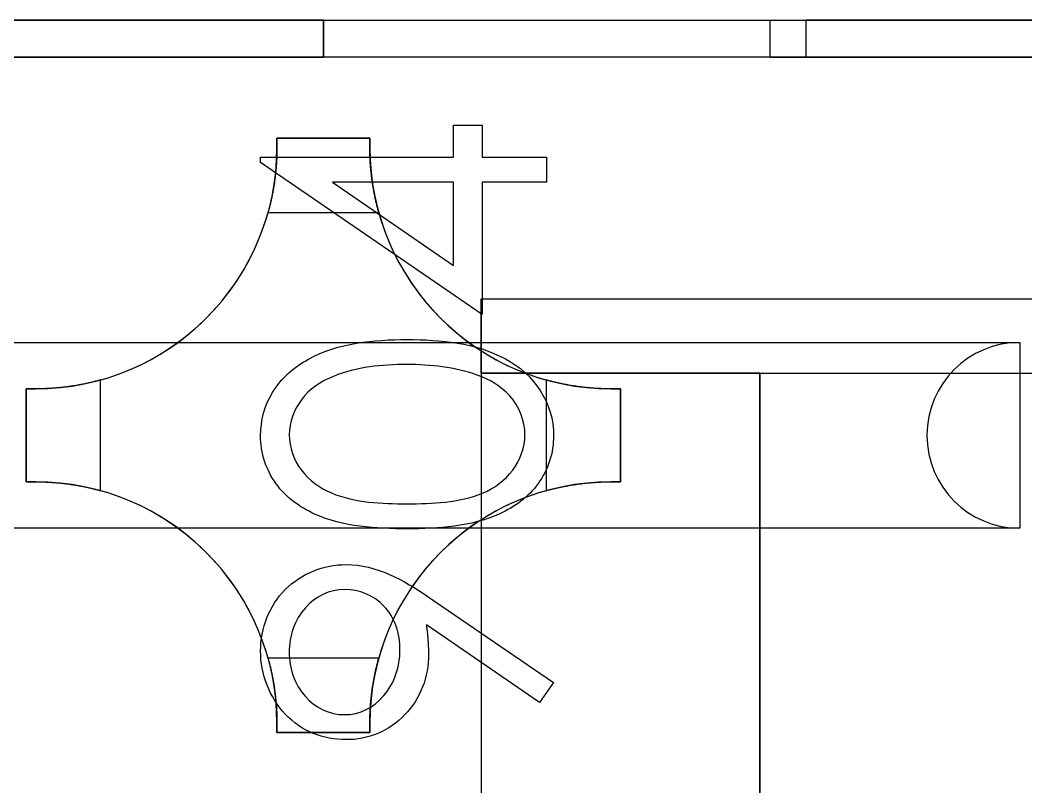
# Model space of a CAD drawing. Header units: millimetres. Extents: x -26.5 to 28.9, y -30 to 30.
# Drawn here: x 14.92 to 20.33, y 19.57 to 23.7 of the extents above; entities that cross this region are included whole.
import ezdxf

# ---------------------------------------------------------------- set-up
doc = ezdxf.new("R2010")
doc.units = ezdxf.units.MM
doc.layers.add('Feature', color=7, linetype='CONTINUOUS')

msp = doc.modelspace()

# ---------------------------------------------------------------- linework, layer by layer
at = {"layer": 'Feature'}
for p, q in [((6.15, 23.7, 14.9), (27.1, 23.7, 14.9)), ((6.15, 23.7, 14.9), (27.1, 23.7, 14.9)), ((16.55, 23.7, 1.6), (14.55, 23.7, 1.6)), ((16.55, 23.7, 1.6), (14.55, 23.7, 1.6)), ((16.55, 23.7, 1.95), (16.55, 23.5, 1.95)), ((16.55, 23.7, 1.95), (18.9564, 23.7, 1.95)), ((16.55, 23.7, 1.95), (18.9564, 23.7, 1.95)), ((16.55, 23.7, 1.95), (16.55, 23.7, 1.6)), ((16.55, 23.5, 1.6), (16.55, 23.7, 1.6)), ((16.55, 23.7, 1.95), (16.55, 23.7, 1.6)), ((16.55, 23.7, 1.95), (16.55, 23.5, 1.95)), ((16.55, 23.5, 1.6), (16.55, 23.7, 1.6)), ((18.9564, 23.5, 1.95), (18.9564, 23.7, 1.95)), ((18.9564, 23.5, 1.95), (18.9564, 23.7, 1.95)), ((27.1, 23.7, 1.8), (19.15, 23.7, 1.8)), ((27.1, 23.7, 1.8), (19.15, 23.7, 1.8)), ((19.15, 23.5, 1.8), (19.15, 23.7, 1.8)), ((19.15, 23.5, 1.8), (19.15, 23.7, 1.8)), ((27.1, 23.5, 15.1), (6.15, 23.5, 15.1)), ((27.1, 23.5, 15.1), (6.15, 23.5, 15.1)), ((14.55, 23.5, 1.95), (16.55, 23.5, 1.95)), ((16.55, 23.5, 1.6), (14.55, 23.5, 1.6)), ((14.55, 23.5, 1.95), (16.55, 23.5, 1.95)), ((16.55, 23.5, 1.6), (14.55, 23.5, 1.6)), ((16.55, 23.5, 1.95), (16.55, 23.5, 1.6)), ((16.55, 23.5, 1.95), (16.55, 23.5, 1.6)), ((18.9564, 23.5, 1.95), (27.1, 23.5, 1.95)), ((18.9564, 23.5, 1.95), (27.1, 23.5, 1.95)), ((27.1, 23.5, 1.8), (19.15, 23.5, 1.8)), ((27.1, 23.5, 1.8), (19.15, 23.5, 1.8)), ((17.2505, 22.9615, 15.1), (17.2505, 23.1346, 15.1)), ((17.2505, 23.1346, 15.1), (17.4044, 23.1346, 15.1)), ((17.2505, 22.9615, 15.1), (17.2505, 23.1346, 15.1)), ((17.2505, 22.9615, 15.09), (17.2505, 23.1346, 15.09)), ((17.2505, 23.1346, 15.09), (17.2505, 23.1346, 15.1)), ((17.2505, 23.1346, 15.1), (17.4044, 23.1346, 15.1)), ((17.2505, 23.1346, 15.09), (17.2505, 23.1346, 15.1)), ((17.2505, 23.1346, 15.09), (17.4044, 23.1346, 15.09)), ((17.2505, 23.1346, 15.09), (17.4044, 23.1346, 15.09)), ((17.2505, 22.9615, 15.09), (17.2505, 23.1346, 15.09)), ((17.4044, 23.1346, 15.1), (17.4044, 22.9615, 15.1)), ((17.4044, 23.1346, 15.09), (17.4044, 23.1346, 15.1)), ((17.4044, 23.1346, 15.1), (17.4044, 22.9615, 15.1)), ((17.4044, 23.1346, 15.09), (17.4044, 23.1346, 15.1)), ((17.4044, 23.1346, 15.09), (17.4044, 22.9615, 15.09)), ((17.4044, 23.1346, 15.09), (17.4044, 22.9615, 15.09)), ((16.8, 23.065, -1.3), (16.3, 23.065, -1.3)), ((16.3, 23.065, -1.3), (16.3, 23.065, 1.95)), ((16.3, 23.065, 1.95), (16.8, 23.065, 1.95)), ((16.3, 23.065, -1.3), (16.3, 23.065, 1.95)), ((16.3, 23.065, -1.3), (16.3, 23.015, -1.4)), ((16.3, 23.015, 1.95), (16.3, 23.065, 1.95)), ((16.3, 23.065, 1.95), (16.8, 23.065, 1.95)), ((16.3, 23.015, 1.95), (16.3, 23.065, 1.95)), ((16.3, 23.065, -1.3), (16.3, 23.015, -1.4)), ((16.8, 23.065, -1.3), (16.3, 23.065, -1.3)), ((16.8, 23.065, -1.3), (16.8, 23.065, 1.95)), ((16.8, 23.015, -1.4), (16.8, 23.065, -1.3)), ((16.8, 23.065, -1.3), (16.8, 23.065, 1.95)), ((16.8, 23.065, 1.95), (16.8, 23.015, 1.95)), ((16.8, 23.065, 1.95), (16.8, 23.015, 1.95)), ((16.8, 23.015, -1.4), (16.8, 23.065, -1.3)), ((16.2121, 22.9342, 15.1), (16.2121, 22.9615, 15.1)), ((16.2121, 22.9615, 15.1), (17.2505, 22.9615, 15.1)), ((16.2121, 22.9342, 15.1), (16.2121, 22.9615, 15.1)), ((16.2121, 22.9342, 15.09), (16.2121, 22.9615, 15.09)), ((16.2121, 22.9615, 15.09), (16.2121, 22.9615, 15.1)), ((16.2121, 22.9615, 15.1), (17.2505, 22.9615, 15.1)), ((16.2121, 22.9615, 15.09), (16.2121, 22.9615, 15.1)), ((16.2121, 22.9615, 15.09), (17.2505, 22.9615, 15.09)), ((16.2121, 22.9615, 15.09), (17.2505, 22.9615, 15.09)), ((16.2121, 22.9342, 15.09), (16.2121, 22.9615, 15.09)), ((16.3, 23.015, -1.4), (16.3, 23.015, 1.95)), ((16.3, 23.015, -1.4), (16.3, 23.015, 1.95)), ((16.8, 23.015, -1.4), (16.8, 23.015, 1.95)), ((16.8, 23.015, -1.4), (16.8, 23.015, 1.95)), ((17.2505, 22.9615, 15.09), (17.2505, 22.9615, 15.1)), ((17.2505, 22.9615, 15.09), (17.2505, 22.9615, 15.1)), ((17.4044, 22.9615, 15.1), (17.7505, 22.9615, 15.1)), ((17.4044, 22.9615, 15.09), (17.4044, 22.9615, 15.1)), ((17.4044, 22.9615, 15.1), (17.7505, 22.9615, 15.1)), ((17.4044, 22.9615, 15.09), (17.4044, 22.9615, 15.1)), ((17.4044, 22.9615, 15.09), (17.7505, 22.9615, 15.09)), ((17.4044, 22.9615, 15.09), (17.7505, 22.9615, 15.09)), ((17.7505, 22.9615, 15.1), (17.7505, 22.8269, 15.1)), ((17.7505, 22.9615, 15.09), (17.7505, 22.9615, 15.1)), ((17.7505, 22.9615, 15.1), (17.7505, 22.8269, 15.1)), ((17.7505, 22.9615, 15.09), (17.7505, 22.9615, 15.1)), ((17.7505, 22.9615, 15.09), (17.7505, 22.8269, 15.09)), ((17.7505, 22.9615, 15.09), (17.7505, 22.8269, 15.09)), ((17.4044, 22.1154, 15.1), (16.2121, 22.9342, 15.1)), ((17.4044, 22.1154, 15.1), (16.2121, 22.9342, 15.1)), ((17.4044, 22.1154, 15.09), (16.2121, 22.9342, 15.09)), ((16.2121, 22.9342, 15.09), (16.2121, 22.9342, 15.1)), ((16.2121, 22.9342, 15.09), (16.2121, 22.9342, 15.1)), ((17.4044, 22.1154, 15.09), (16.2121, 22.9342, 15.09)), ((16.5991, 22.8269, 15.09), (17.2505, 22.3798, 15.09)), ((17.2505, 22.8269, 15.09), (16.5991, 22.8269, 15.09)), ((16.5991, 22.8269, 15.1), (17.2505, 22.3798, 15.1)), ((16.5991, 22.8269, 15.09), (16.5991, 22.8269, 15.1)), ((16.5991, 22.8269, 15.09), (17.2505, 22.3798, 15.09)), ((17.2505, 22.8269, 15.1), (16.5991, 22.8269, 15.1)), ((17.2505, 22.8269, 15.09), (16.5991, 22.8269, 15.09)), ((16.5991, 22.8269, 15.09), (16.5991, 22.8269, 15.1)), ((16.5991, 22.8269, 15.1), (17.2505, 22.3798, 15.1)), ((17.2505, 22.8269, 15.1), (16.5991, 22.8269, 15.1)), ((17.2505, 22.3798, 15.09), (17.2505, 22.8269, 15.09)), ((17.2505, 22.3798, 15.1), (17.2505, 22.8269, 15.1)), ((17.2505, 22.3798, 15.09), (17.2505, 22.8269, 15.09)), ((17.2505, 22.8269, 15.09), (17.2505, 22.8269, 15.1)), ((17.2505, 22.8269, 15.09), (17.2505, 22.8269, 15.1)), ((17.2505, 22.3798, 15.1), (17.2505, 22.8269, 15.1)), ((17.4044, 22.8269, 15.1), (17.4044, 22.1154, 15.1)), ((17.7505, 22.8269, 15.1), (17.4044, 22.8269, 15.1)), ((17.7505, 22.8269, 15.1), (17.4044, 22.8269, 15.1)), ((17.7505, 22.8269, 15.09), (17.4044, 22.8269, 15.09)), ((17.4044, 22.8269, 15.09), (17.4044, 22.8269, 15.1)), ((17.4044, 22.8269, 15.1), (17.4044, 22.1154, 15.1)), ((17.4044, 22.8269, 15.09), (17.4044, 22.8269, 15.1)), ((17.4044, 22.8269, 15.09), (17.4044, 22.1154, 15.09)), ((17.4044, 22.8269, 15.09), (17.4044, 22.1154, 15.09)), ((17.7505, 22.8269, 15.09), (17.4044, 22.8269, 15.09)), ((17.7505, 22.8269, 15.09), (17.7505, 22.8269, 15.1)), ((17.7505, 22.8269, 15.09), (17.7505, 22.8269, 15.1)), ((16.252, 22.665, -2.1), (16.848, 22.665, -2.1)), ((16.252, 22.665, -2.1), (16.848, 22.665, -2.1)), ((17.2505, 22.3798, 15.09), (17.2505, 22.3798, 15.1)), ((17.2505, 22.3798, 15.09), (17.2505, 22.3798, 15.1)), ((17.4, 21.8, 6.805), (17.4, 22.2, 6.805)), ((17.4, 22.2, 6.805), (17.4, 22.2, 9.605)), ((17.4, 22.2, 9.605), (17.4, 21.8, 9.605)), ((17.4, 22.2, 9.605), (26.6, 22.2, 9.605)), ((17.4, 22.2, 9.605), (17.4, 21.8, 9.605)), ((17.4, 22.2, 9.605), (26.6, 22.2, 9.605)), ((17.4, 22.2, 6.805), (17.4, 22.2, 9.605)), ((17.4, 22.2, 6.805), (26.75, 22.2, 6.805)), ((17.4, 22.2, 6.805), (26.75, 22.2, 6.805)), ((17.4, 21.8, 6.805), (17.4, 22.2, 6.805)), ((17.4044, 22.1154, 15.09), (17.4044, 22.1154, 15.1)), ((17.4044, 22.1154, 15.09), (17.4044, 22.1154, 15.1)), ((12.3, 21.965, 1.95), (20.3, 21.965, 1.95)), ((12.3, 21.965, 1.95), (20.3, 21.965, 1.95)), ((17.0011, 21.9808, 15.09), (17.0011, 21.9808, 15.1)), ((17.0011, 21.9808, 15.09), (17.0011, 21.9808, 15.1)), ((20.3, 21.965, 1.95), (20.3, 20.965, 1.95)), ((20.3, 21.965, 1.95), (20.3, 20.965, 1.95)), ((17.0005, 21.8462, 15.09), (17.0005, 21.8462, 15.1)), ((17.0005, 21.8462, 15.09), (17.0005, 21.8462, 15.1)), ((17.3776, 21.7894, 15.09), (17.3776, 21.7894, 15.1)), ((17.3776, 21.7894, 15.09), (17.3776, 21.7894, 15.1)), ((17.4, 21.8, 6.67726), (17.4, 19, 6.67726)), ((17.4, 21.8, 6.67726), (17.4, 21.8, 6.805)), ((17.4, 21.8, 9.605), (17.4, 21.8, 12.37)), ((17.4, 21.8, 12.37), (17.4, 9.9, 12.37)), ((18.9, 21.8, 6.67726), (17.4, 21.8, 6.67726)), ((17.4, 21.8, 6.805), (26.75, 21.8, 6.805)), ((17.4, 21.8, 6.67726), (17.4, 21.8, 6.805)), ((17.4, 21.8, 12.37), (26.6, 21.8, 12.37)), ((17.4, 21.8, 12.37), (17.4, 9.9, 12.37)), ((17.4, 21.8, 9.605), (26.6, 21.8, 9.605)), ((17.4, 21.8, 12.37), (26.6, 21.8, 12.37)), ((17.4, 21.8, 9.605), (17.4, 21.8, 12.37)), ((17.4, 21.8, 9.605), (26.6, 21.8, 9.605)), ((17.4, 21.8, 6.805), (26.75, 21.8, 6.805)), ((17.4, 21.8, 6.67726), (17.4, 19, 6.67726)), ((18.9, 21.8, 6.67726), (17.4, 21.8, 6.67726)), ((18.9, 21.8, 5.54), (18.9, 21.8, 6.67726)), ((18.9, 21.8, 5.54), (26.75, 21.8, 5.54)), ((18.9, 21.8, 5.54), (26.75, 21.8, 5.54)), ((18.9, 19, 5.54), (18.9, 21.8, 5.54)), ((18.9, 21.8, 6.67726), (18.9, 19, 6.67726)), ((18.9, 19, 5.54), (18.9, 21.8, 5.54)), ((18.9, 21.8, 5.54), (18.9, 21.8, 6.67726)), ((18.9, 21.8, 6.67726), (18.9, 19, 6.67726)), ((15.35, 21.167, -2.1), (15.35, 21.763, -2.1)), ((15.35, 21.167, -2.1), (15.35, 21.763, -2.1)), ((17.75, 21.763, -2.1), (17.75, 21.167, -2.1)), ((17.75, 21.763, -2.1), (17.75, 21.167, -2.1)), ((14.95, 21.715, -1.3), (14.95, 21.715, 1.95)), ((14.95, 21.715, -1.3), (14.95, 21.215, -1.3)), ((14.95, 21.215, 1.95), (14.95, 21.715, 1.95)), ((15, 21.715, -1.4), (14.95, 21.715, -1.3)), ((14.95, 21.715, -1.3), (14.95, 21.715, 1.95)), ((14.95, 21.715, 1.95), (15, 21.715, 1.95)), ((14.95, 21.715, 1.95), (15, 21.715, 1.95)), ((14.95, 21.215, 1.95), (14.95, 21.715, 1.95)), ((14.95, 21.715, -1.3), (14.95, 21.215, -1.3)), ((15, 21.715, -1.4), (14.95, 21.715, -1.3)), ((15, 21.715, -1.4), (15, 21.715, 1.95)), ((15, 21.715, -1.4), (15, 21.715, 1.95)), ((18.1, 21.715, -1.4), (18.1, 21.715, 1.95)), ((18.15, 21.715, -1.3), (18.1, 21.715, -1.4)), ((18.1, 21.715, -1.4), (18.1, 21.715, 1.95)), ((18.1, 21.715, 1.95), (18.15, 21.715, 1.95)), ((18.1, 21.715, 1.95), (18.15, 21.715, 1.95)), ((18.15, 21.715, -1.3), (18.1, 21.715, -1.4)), ((18.15, 21.715, -1.3), (18.15, 21.715, 1.95)), ((18.15, 21.215, -1.3), (18.15, 21.715, -1.3)), ((18.15, 21.715, -1.3), (18.15, 21.715, 1.95)), ((18.15, 21.715, 1.95), (18.15, 21.215, 1.95)), ((18.15, 21.715, 1.95), (18.15, 21.215, 1.95)), ((18.15, 21.215, -1.3), (18.15, 21.715, -1.3)), ((16.2121, 21.463, 15.09), (16.2121, 21.463, 15.1)), ((16.2121, 21.463, 15.09), (16.2121, 21.463, 15.1)), ((16.3659, 21.4675, 15.09), (16.3659, 21.4675, 15.1)), ((16.3659, 21.4675, 15.09), (16.3659, 21.4675, 15.1)), ((17.6351, 21.4675, 15.09), (17.6351, 21.4675, 15.1)), ((17.6351, 21.4675, 15.09), (17.6351, 21.4675, 15.1)), ((17.789, 21.463, 15.09), (17.789, 21.463, 15.1)), ((17.789, 21.463, 15.09), (17.789, 21.463, 15.1)), ((14.95, 21.215, -1.3), (14.95, 21.215, 1.95)), ((14.95, 21.215, -1.3), (15, 21.215, -1.4)), ((15, 21.215, 1.95), (14.95, 21.215, 1.95)), ((14.95, 21.215, -1.3), (14.95, 21.215, 1.95)), ((15, 21.215, 1.95), (14.95, 21.215, 1.95)), ((14.95, 21.215, -1.3), (15, 21.215, -1.4)), ((15, 21.215, -1.4), (15, 21.215, 1.95)), ((15, 21.215, -1.4), (15, 21.215, 1.95)), ((18.1, 21.215, -1.4), (18.1, 21.215, 1.95)), ((18.1, 21.215, -1.4), (18.15, 21.215, -1.3)), ((18.15, 21.215, 1.95), (18.1, 21.215, 1.95)), ((18.1, 21.215, -1.4), (18.1, 21.215, 1.95)), ((18.15, 21.215, 1.95), (18.1, 21.215, 1.95)), ((18.1, 21.215, -1.4), (18.15, 21.215, -1.3)), ((18.15, 21.215, -1.3), (18.15, 21.215, 1.95)), ((18.15, 21.215, -1.3), (18.15, 21.215, 1.95)), ((17.0005, 21.0962, 15.09), (17.0005, 21.0962, 15.1)), ((17.0005, 21.0962, 15.09), (17.0005, 21.0962, 15.1)), ((20.3, 20.965, 1.95), (12.3, 20.965, 1.95)), ((20.3, 20.965, 1.95), (12.3, 20.965, 1.95)), ((17.0011, 20.9615, 15.09), (17.0011, 20.9615, 15.1)), ((17.0011, 20.9615, 15.09), (17.0011, 20.9615, 15.1)), ((16.673, 20.7692, 15.09), (16.673, 20.7692, 15.1)), ((16.673, 20.7692, 15.09), (16.673, 20.7692, 15.1)), ((16.664, 20.6346, 15.09), (16.664, 20.6346, 15.1)), ((16.664, 20.6346, 15.09), (16.664, 20.6346, 15.1)), ((17.1135, 20.5965, 15.1), (17.789, 20.1346, 15.1)), ((17.1135, 20.5965, 15.1), (17.789, 20.1346, 15.1)), ((17.1135, 20.5965, 15.09), (17.1135, 20.5965, 15.1)), ((17.1135, 20.5965, 15.09), (17.789, 20.1346, 15.09)), ((17.1135, 20.5965, 15.09), (17.1135, 20.5965, 15.1)), ((17.1135, 20.5965, 15.09), (17.789, 20.1346, 15.09)), ((17.7142, 20.027, 15.1), (17.1045, 20.4441, 15.1)), ((17.7142, 20.027, 15.1), (17.1045, 20.4441, 15.1)), ((17.7142, 20.027, 15.09), (17.1045, 20.4441, 15.09)), ((17.1045, 20.4441, 15.09), (17.1045, 20.4441, 15.1)), ((17.1045, 20.4441, 15.09), (17.1045, 20.4441, 15.1)), ((17.7142, 20.027, 15.09), (17.1045, 20.4441, 15.09)), ((16.9621, 20.3113, 15.09), (16.9621, 20.3113, 15.1)), ((16.9621, 20.3113, 15.09), (16.9621, 20.3113, 15.1)), ((16.2121, 20.3044, 15.09), (16.2121, 20.3044, 15.1)), ((16.2121, 20.3044, 15.09), (16.2121, 20.3044, 15.1)), ((16.848, 20.265, -2.1), (16.252, 20.265, -2.1)), ((16.848, 20.265, -2.1), (16.252, 20.265, -2.1)), ((16.3659, 20.2975, 15.09), (16.3659, 20.2975, 15.1)), ((16.3659, 20.2975, 15.09), (16.3659, 20.2975, 15.1)), ((17.1159, 20.2864, 15.09), (17.1159, 20.2864, 15.1)), ((17.1159, 20.2864, 15.09), (17.1159, 20.2864, 15.1)), ((17.789, 20.1346, 15.1), (17.7142, 20.027, 15.1)), ((17.789, 20.1346, 15.1), (17.7142, 20.027, 15.1)), ((17.789, 20.1346, 15.09), (17.7142, 20.027, 15.09)), ((17.789, 20.1346, 15.09), (17.7142, 20.027, 15.09)), ((17.789, 20.1346, 15.09), (17.789, 20.1346, 15.1)), ((17.789, 20.1346, 15.09), (17.789, 20.1346, 15.1)), ((17.7142, 20.027, 15.09), (17.7142, 20.027, 15.1)), ((17.7142, 20.027, 15.09), (17.7142, 20.027, 15.1)), ((16.664, 19.9615, 15.09), (16.664, 19.9615, 15.1)), ((16.664, 19.9615, 15.09), (16.664, 19.9615, 15.1)), ((16.3, 19.915, -1.4), (16.3, 19.915, 1.95)), ((16.3, 19.915, -1.4), (16.3, 19.865, -1.3)), ((16.3, 19.865, 1.95), (16.3, 19.915, 1.95)), ((16.3, 19.915, -1.4), (16.3, 19.915, 1.95)), ((16.3, 19.865, 1.95), (16.3, 19.915, 1.95)), ((16.3, 19.915, -1.4), (16.3, 19.865, -1.3)), ((16.8, 19.915, -1.4), (16.8, 19.915, 1.95)), ((16.8, 19.865, -1.3), (16.8, 19.915, -1.4)), ((16.8, 19.915, -1.4), (16.8, 19.915, 1.95)), ((16.8, 19.915, 1.95), (16.8, 19.865, 1.95)), ((16.8, 19.915, 1.95), (16.8, 19.865, 1.95)), ((16.8, 19.865, -1.3), (16.8, 19.915, -1.4)), ((16.3, 19.865, -1.3), (16.3, 19.865, 1.95)), ((16.3, 19.865, -1.3), (16.8, 19.865, -1.3)), ((16.8, 19.865, 1.95), (16.3, 19.865, 1.95)), ((16.3, 19.865, -1.3), (16.3, 19.865, 1.95)), ((16.8, 19.865, 1.95), (16.3, 19.865, 1.95)), ((16.3, 19.865, -1.3), (16.8, 19.865, -1.3)), ((16.6715, 19.8269, 15.09), (16.6715, 19.8269, 15.1)), ((16.6715, 19.8269, 15.09), (16.6715, 19.8269, 15.1)), ((16.8, 19.865, -1.3), (16.8, 19.865, 1.95)), ((16.8, 19.865, -1.3), (16.8, 19.865, 1.95))]:
    msp.add_line(p, q, dxfattribs=at)
for centre, radius, start, end in [((19.15, 23.7, 2), 0, 180, 0), ((19.15, 23.7, 2), 0, 180, 0), ((19.15, 23.5, 2), 0, 180, 0), ((19.15, 23.5, 2), 0, 180, 0), ((15, 23.015, 1.95), 1.3, -90, 0), ((15, 23.015, 1.95), 1.3, -90, 0), ((18.1, 23.015, 1.95), 1.3, 180, -90), ((18.1, 23.015, 1.95), 1.3, 180, -90), ((15, 23.015, -2.1), 1.3, -74.3815, -15.6185), ((15, 23.015, -2.1), 1.3, -74.3815, -15.6185), ((18.1, 23.015, -2.1), 1.3, -164.382, -105.618), ((18.1, 23.015, -2.1), 1.3, -164.382, -105.618), ((20.3, 21.465, 1.95), 0.5, 90, -90), ((20.3, 21.465, 1.95), 0.5, 90, -90), ((15, 19.915, 1.95), 1.3, 0, 90), ((15, 19.915, 1.95), 1.3, 0, 90), ((18.1, 19.915, 1.95), 1.3, 90, 180), ((18.1, 19.915, 1.95), 1.3, 90, 180), ((15, 19.915, -2.1), 1.3, 15.6185, 74.3815), ((15, 19.915, -2.1), 1.3, 15.6185, 74.3815), ((18.1, 19.915, -2.1), 1.3, 105.618, 164.382), ((18.1, 19.915, -2.1), 1.3, 105.618, 164.382)]:
    msp.add_arc(centre, radius, start, end, dxfattribs=at)
for points, degree in [([(16.3, 23.015, -1.4), (16.2999, 22.8367, -1.75655), (16.252, 22.665, -2.1)], 2), ([(16.3, 23.015, -1.4), (16.2999, 22.8367, -1.75655), (16.252, 22.665, -2.1)], 2), ([(16.848, 22.665, -2.1), (16.8001, 22.8367, -1.75655), (16.8, 23.015, -1.4)], 2), ([(16.848, 22.665, -2.1), (16.8001, 22.8367, -1.75655), (16.8, 23.015, -1.4)], 2), ([(17.3776, 21.7894, 15.09), (17.2571, 21.8327, 15.09), (17.1279, 21.8458, 15.09), (17.0005, 21.8462, 15.09)], 3), ([(17.3776, 21.7894, 15.1), (17.2571, 21.8327, 15.1), (17.1279, 21.8458, 15.1), (17.0005, 21.8462, 15.1)], 3), ([(17.3776, 21.7894, 15.09), (17.2571, 21.8327, 15.09), (17.1279, 21.8458, 15.09), (17.0005, 21.8462, 15.09)], 3), ([(17.3776, 21.7894, 15.1), (17.2571, 21.8327, 15.1), (17.1279, 21.8458, 15.1), (17.0005, 21.8462, 15.1)], 3), ([(15.35, 21.763, -2.1), (15.1783, 21.7151, -1.75655), (15, 21.715, -1.4)], 2), ([(15.35, 21.763, -2.1), (15.1783, 21.7151, -1.75655), (15, 21.715, -1.4)], 2), ([(18.1, 21.715, -1.4), (17.9217, 21.7151, -1.75655), (17.75, 21.763, -2.1)], 2), ([(18.1, 21.715, -1.4), (17.9217, 21.7151, -1.75655), (17.75, 21.763, -2.1)], 2), ([(15, 21.215, -1.4), (15.1783, 21.2149, -1.75655), (15.35, 21.167, -2.1)], 2), ([(15, 21.215, -1.4), (15.1783, 21.2149, -1.75655), (15.35, 21.167, -2.1)], 2), ([(17.75, 21.167, -2.1), (17.9217, 21.2149, -1.75655), (18.1, 21.215, -1.4)], 2), ([(17.75, 21.167, -2.1), (17.9217, 21.2149, -1.75655), (18.1, 21.215, -1.4)], 2), ([(16.673, 20.7692, 15.1), (16.8359, 20.7692, 15.1), (16.9826, 20.6853, 15.1), (17.1135, 20.5965, 15.1)], 3), ([(16.673, 20.7692, 15.1), (16.8359, 20.7692, 15.1), (16.9826, 20.6853, 15.1), (17.1135, 20.5965, 15.1)], 3), ([(16.673, 20.7692, 15.09), (16.8359, 20.7692, 15.09), (16.9826, 20.6853, 15.09), (17.1135, 20.5965, 15.09)], 3), ([(16.673, 20.7692, 15.09), (16.8359, 20.7692, 15.09), (16.9826, 20.6853, 15.09), (17.1135, 20.5965, 15.09)], 3), ([(17.1045, 20.4441, 15.1), (17.1152, 20.3656, 15.1), (17.1159, 20.2864, 15.1)], 2), ([(17.1045, 20.4441, 15.1), (17.1152, 20.3656, 15.1), (17.1159, 20.2864, 15.1)], 2), ([(17.1045, 20.4441, 15.09), (17.1152, 20.3656, 15.09), (17.1159, 20.2864, 15.09)], 2), ([(17.1045, 20.4441, 15.09), (17.1152, 20.3656, 15.09), (17.1159, 20.2864, 15.09)], 2), ([(16.252, 20.265, -2.1), (16.2999, 20.0933, -1.75655), (16.3, 19.915, -1.4)], 2), ([(16.252, 20.265, -2.1), (16.2999, 20.0933, -1.75655), (16.3, 19.915, -1.4)], 2), ([(16.8, 19.915, -1.4), (16.8001, 20.0933, -1.75655), (16.848, 20.265, -2.1)], 2), ([(16.8, 19.915, -1.4), (16.8001, 20.0933, -1.75655), (16.848, 20.265, -2.1)], 2)]:
    msp.add_open_spline(points, degree=degree, dxfattribs=at)
for points, knots in [([(16.2121, 21.463, 15.1), (16.2118, 21.5467, 15.1), (16.2333, 21.6245, 15.1), (16.2764, 21.6962, 15.1), (16.3249, 21.7729, 15.1), (16.3894, 21.8325, 15.1), (16.4699, 21.875, 15.1), (16.6313, 21.9641, 15.1), (16.8201, 21.9797, 15.1), (17.0011, 21.9808, 15.1)], [0, 0, 0, 0, 0.231319, 0.231319, 0.231319, 0.482998, 0.482998, 0.482998, 1, 1, 1, 1]), ([(16.2121, 21.463, 15.1), (16.2118, 21.5467, 15.1), (16.2333, 21.6245, 15.1), (16.2764, 21.6962, 15.1), (16.3249, 21.7729, 15.1), (16.3894, 21.8325, 15.1), (16.4699, 21.875, 15.1), (16.6313, 21.9641, 15.1), (16.8201, 21.9797, 15.1), (17.0011, 21.9808, 15.1)], [0, 0, 0, 0, 0.231319, 0.231319, 0.231319, 0.482998, 0.482998, 0.482998, 1, 1, 1, 1]), ([(16.2121, 21.463, 15.09), (16.2118, 21.5467, 15.09), (16.2333, 21.6245, 15.09), (16.2764, 21.6962, 15.09), (16.3249, 21.7729, 15.09), (16.3894, 21.8325, 15.09), (16.4699, 21.875, 15.09), (16.6313, 21.9641, 15.09), (16.8201, 21.9797, 15.09), (17.0011, 21.9808, 15.09)], [0, 0, 0, 0, 0.231319, 0.231319, 0.231319, 0.482998, 0.482998, 0.482998, 1, 1, 1, 1]), ([(16.2121, 21.463, 15.09), (16.2118, 21.5467, 15.09), (16.2333, 21.6245, 15.09), (16.2764, 21.6962, 15.09), (16.3249, 21.7729, 15.09), (16.3894, 21.8325, 15.09), (16.4699, 21.875, 15.09), (16.6313, 21.9641, 15.09), (16.8201, 21.9797, 15.09), (17.0011, 21.9808, 15.09)], [0, 0, 0, 0, 0.231319, 0.231319, 0.231319, 0.482998, 0.482998, 0.482998, 1, 1, 1, 1]), ([(17.0011, 21.9808, 15.1), (17.181, 21.9794, 15.1), (17.369, 21.9648, 15.1), (17.5297, 21.8762, 15.1), (17.6823, 21.7988, 15.1), (17.7924, 21.6366, 15.1), (17.789, 21.463, 15.1)], [0, 0, 0, 0, 0.514775, 0.514775, 0.514775, 1, 1, 1, 1]), ([(17.0011, 21.9808, 15.1), (17.181, 21.9794, 15.1), (17.369, 21.9648, 15.1), (17.5297, 21.8762, 15.1), (17.6823, 21.7988, 15.1), (17.7924, 21.6366, 15.1), (17.789, 21.463, 15.1)], [0, 0, 0, 0, 0.514775, 0.514775, 0.514775, 1, 1, 1, 1]), ([(17.0011, 21.9808, 15.09), (17.181, 21.9794, 15.09), (17.369, 21.9648, 15.09), (17.5297, 21.8762, 15.09), (17.6823, 21.7988, 15.09), (17.7924, 21.6366, 15.09), (17.789, 21.463, 15.09)], [0, 0, 0, 0, 0.514775, 0.514775, 0.514775, 1, 1, 1, 1]), ([(17.0011, 21.9808, 15.09), (17.181, 21.9794, 15.09), (17.369, 21.9648, 15.09), (17.5297, 21.8762, 15.09), (17.6823, 21.7988, 15.09), (17.7924, 21.6366, 15.09), (17.789, 21.463, 15.09)], [0, 0, 0, 0, 0.514775, 0.514775, 0.514775, 1, 1, 1, 1]), ([(17.0005, 21.8462, 15.09), (16.8663, 21.8455, 15.09), (16.7288, 21.8345, 15.09), (16.6036, 21.7825, 15.09), (16.5374, 21.7547, 15.09), (16.4742, 21.7147, 15.09), (16.4314, 21.6559, 15.09), (16.3909, 21.6018, 15.09), (16.3656, 21.5357, 15.09), (16.3659, 21.4675, 15.09)], [0, 0, 0, 0, 0.491255, 0.491255, 0.491255, 0.753838, 0.753838, 0.753838, 1, 1, 1, 1]), ([(17.0005, 21.8462, 15.1), (16.8663, 21.8455, 15.1), (16.7288, 21.8345, 15.1), (16.6036, 21.7825, 15.1), (16.5374, 21.7547, 15.1), (16.4742, 21.7147, 15.1), (16.4314, 21.6559, 15.1), (16.3909, 21.6018, 15.1), (16.3656, 21.5357, 15.1), (16.3659, 21.4675, 15.1)], [0, 0, 0, 0, 0.491255, 0.491255, 0.491255, 0.753838, 0.753838, 0.753838, 1, 1, 1, 1]), ([(17.0005, 21.8462, 15.09), (16.8663, 21.8455, 15.09), (16.7288, 21.8345, 15.09), (16.6036, 21.7825, 15.09), (16.5374, 21.7547, 15.09), (16.4742, 21.7147, 15.09), (16.4314, 21.6559, 15.09), (16.3909, 21.6018, 15.09), (16.3656, 21.5357, 15.09), (16.3659, 21.4675, 15.09)], [0, 0, 0, 0, 0.491255, 0.491255, 0.491255, 0.753838, 0.753838, 0.753838, 1, 1, 1, 1]), ([(17.0005, 21.8462, 15.1), (16.8663, 21.8455, 15.1), (16.7288, 21.8345, 15.1), (16.6036, 21.7825, 15.1), (16.5374, 21.7547, 15.1), (16.4742, 21.7147, 15.1), (16.4314, 21.6559, 15.1), (16.3909, 21.6018, 15.1), (16.3656, 21.5357, 15.1), (16.3659, 21.4675, 15.1)], [0, 0, 0, 0, 0.491255, 0.491255, 0.491255, 0.753838, 0.753838, 0.753838, 1, 1, 1, 1]), ([(17.6351, 21.4675, 15.09), (17.6357, 21.5446, 15.09), (17.6041, 21.62, 15.09), (17.5537, 21.6776, 15.09), (17.5048, 21.7299, 15.09), (17.4461, 21.7671, 15.09), (17.3776, 21.7894, 15.09)], [0, 0, 0, 0, 0.521735, 0.521735, 0.521735, 1, 1, 1, 1]), ([(17.6351, 21.4675, 15.1), (17.6357, 21.5446, 15.1), (17.6041, 21.62, 15.1), (17.5537, 21.6776, 15.1), (17.5048, 21.7299, 15.1), (17.4461, 21.7671, 15.1), (17.3776, 21.7894, 15.1)], [0, 0, 0, 0, 0.521735, 0.521735, 0.521735, 1, 1, 1, 1]), ([(17.6351, 21.4675, 15.09), (17.6357, 21.5446, 15.09), (17.6041, 21.62, 15.09), (17.5537, 21.6776, 15.09), (17.5048, 21.7299, 15.09), (17.4461, 21.7671, 15.09), (17.3776, 21.7894, 15.09)], [0, 0, 0, 0, 0.521735, 0.521735, 0.521735, 1, 1, 1, 1]), ([(17.6351, 21.4675, 15.1), (17.6357, 21.5446, 15.1), (17.6041, 21.62, 15.1), (17.5537, 21.6776, 15.1), (17.5048, 21.7299, 15.1), (17.4461, 21.7671, 15.1), (17.3776, 21.7894, 15.1)], [0, 0, 0, 0, 0.521735, 0.521735, 0.521735, 1, 1, 1, 1]), ([(17.0011, 20.9615, 15.1), (16.8327, 20.9632, 15.1), (16.6583, 20.9714, 15.1), (16.5023, 21.0415, 15.1), (16.4222, 21.0783, 15.1), (16.3476, 21.1316, 15.1), (16.2959, 21.204, 15.1), (16.2414, 21.2786, 15.1), (16.211, 21.3706, 15.1), (16.2121, 21.463, 15.1)], [0, 0, 0, 0, 0.484015, 0.484015, 0.484015, 0.736685, 0.736685, 0.736685, 1, 1, 1, 1]), ([(17.0011, 20.9615, 15.1), (16.8327, 20.9632, 15.1), (16.6583, 20.9714, 15.1), (16.5023, 21.0415, 15.1), (16.4222, 21.0783, 15.1), (16.3476, 21.1316, 15.1), (16.2959, 21.204, 15.1), (16.2414, 21.2786, 15.1), (16.211, 21.3706, 15.1), (16.2121, 21.463, 15.1)], [0, 0, 0, 0, 0.484015, 0.484015, 0.484015, 0.736685, 0.736685, 0.736685, 1, 1, 1, 1]), ([(17.0011, 20.9615, 15.09), (16.8327, 20.9632, 15.09), (16.6583, 20.9714, 15.09), (16.5023, 21.0415, 15.09), (16.4222, 21.0783, 15.09), (16.3476, 21.1316, 15.09), (16.2959, 21.204, 15.09), (16.2414, 21.2786, 15.09), (16.211, 21.3706, 15.09), (16.2121, 21.463, 15.09)], [0, 0, 0, 0, 0.484015, 0.484015, 0.484015, 0.736685, 0.736685, 0.736685, 1, 1, 1, 1]), ([(17.0011, 20.9615, 15.09), (16.8327, 20.9632, 15.09), (16.6583, 20.9714, 15.09), (16.5023, 21.0415, 15.09), (16.4222, 21.0783, 15.09), (16.3476, 21.1316, 15.09), (16.2959, 21.204, 15.09), (16.2414, 21.2786, 15.09), (16.211, 21.3706, 15.09), (16.2121, 21.463, 15.09)], [0, 0, 0, 0, 0.484015, 0.484015, 0.484015, 0.736685, 0.736685, 0.736685, 1, 1, 1, 1]), ([(16.3659, 21.4675, 15.09), (16.3656, 21.399, 15.09), (16.3905, 21.3322, 15.09), (16.4314, 21.2776, 15.09), (16.4742, 21.2223, 15.09), (16.5281, 21.1814, 15.09), (16.5931, 21.1547, 15.09), (16.7214, 21.1011, 15.09), (16.8635, 21.0981, 15.09), (17.0005, 21.0962, 15.09)], [0, 0, 0, 0, 0.247811, 0.247811, 0.247811, 0.497175, 0.497175, 0.497175, 1, 1, 1, 1]), ([(16.3659, 21.4675, 15.1), (16.3656, 21.399, 15.1), (16.3905, 21.3322, 15.1), (16.4314, 21.2776, 15.1), (16.4742, 21.2223, 15.1), (16.5281, 21.1814, 15.1), (16.5931, 21.1547, 15.1), (16.7214, 21.1011, 15.1), (16.8635, 21.0981, 15.1), (17.0005, 21.0962, 15.1)], [0, 0, 0, 0, 0.247811, 0.247811, 0.247811, 0.497175, 0.497175, 0.497175, 1, 1, 1, 1]), ([(16.3659, 21.4675, 15.09), (16.3656, 21.399, 15.09), (16.3905, 21.3322, 15.09), (16.4314, 21.2776, 15.09), (16.4742, 21.2223, 15.09), (16.5281, 21.1814, 15.09), (16.5931, 21.1547, 15.09), (16.7214, 21.1011, 15.09), (16.8635, 21.0981, 15.09), (17.0005, 21.0962, 15.09)], [0, 0, 0, 0, 0.247811, 0.247811, 0.247811, 0.497175, 0.497175, 0.497175, 1, 1, 1, 1]), ([(16.3659, 21.4675, 15.1), (16.3656, 21.399, 15.1), (16.3905, 21.3322, 15.1), (16.4314, 21.2776, 15.1), (16.4742, 21.2223, 15.1), (16.5281, 21.1814, 15.1), (16.5931, 21.1547, 15.1), (16.7214, 21.1011, 15.1), (16.8635, 21.0981, 15.1), (17.0005, 21.0962, 15.1)], [0, 0, 0, 0, 0.247811, 0.247811, 0.247811, 0.497175, 0.497175, 0.497175, 1, 1, 1, 1]), ([(17.0005, 21.0962, 15.09), (17.1373, 21.0982, 15.09), (17.2792, 21.1009, 15.09), (17.4074, 21.1544, 15.09), (17.4725, 21.181, 15.09), (17.5265, 21.2221, 15.09), (17.5693, 21.2776, 15.09), (17.6102, 21.3321, 15.09), (17.6351, 21.3991, 15.09), (17.6351, 21.4675, 15.09)], [0, 0, 0, 0, 0.502134, 0.502134, 0.502134, 0.752081, 0.752081, 0.752081, 1, 1, 1, 1]), ([(17.0005, 21.0962, 15.1), (17.1373, 21.0982, 15.1), (17.2792, 21.1009, 15.1), (17.4074, 21.1544, 15.1), (17.4725, 21.181, 15.1), (17.5265, 21.2221, 15.1), (17.5693, 21.2776, 15.1), (17.6102, 21.3321, 15.1), (17.6351, 21.3991, 15.1), (17.6351, 21.4675, 15.1)], [0, 0, 0, 0, 0.502134, 0.502134, 0.502134, 0.752081, 0.752081, 0.752081, 1, 1, 1, 1]), ([(17.0005, 21.0962, 15.09), (17.1373, 21.0982, 15.09), (17.2792, 21.1009, 15.09), (17.4074, 21.1544, 15.09), (17.4725, 21.181, 15.09), (17.5265, 21.2221, 15.09), (17.5693, 21.2776, 15.09), (17.6102, 21.3321, 15.09), (17.6351, 21.3991, 15.09), (17.6351, 21.4675, 15.09)], [0, 0, 0, 0, 0.502134, 0.502134, 0.502134, 0.752081, 0.752081, 0.752081, 1, 1, 1, 1]), ([(17.0005, 21.0962, 15.1), (17.1373, 21.0982, 15.1), (17.2792, 21.1009, 15.1), (17.4074, 21.1544, 15.1), (17.4725, 21.181, 15.1), (17.5265, 21.2221, 15.1), (17.5693, 21.2776, 15.1), (17.6102, 21.3321, 15.1), (17.6351, 21.3991, 15.1), (17.6351, 21.4675, 15.1)], [0, 0, 0, 0, 0.502134, 0.502134, 0.502134, 0.752081, 0.752081, 0.752081, 1, 1, 1, 1]), ([(17.789, 21.463, 15.1), (17.7899, 21.3711, 15.1), (17.7605, 21.2795, 15.1), (17.7063, 21.2052, 15.1), (17.6547, 21.1326, 15.1), (17.5797, 21.0798, 15.1), (17.4996, 21.0427, 15.1), (17.344, 20.9722, 15.1), (17.1695, 20.9631, 15.1), (17.0011, 20.9615, 15.1)], [0, 0, 0, 0, 0.262158, 0.262158, 0.262158, 0.515381, 0.515381, 0.515381, 1, 1, 1, 1]), ([(17.789, 21.463, 15.1), (17.7899, 21.3711, 15.1), (17.7605, 21.2795, 15.1), (17.7063, 21.2052, 15.1), (17.6547, 21.1326, 15.1), (17.5797, 21.0798, 15.1), (17.4996, 21.0427, 15.1), (17.344, 20.9722, 15.1), (17.1695, 20.9631, 15.1), (17.0011, 20.9615, 15.1)], [0, 0, 0, 0, 0.262158, 0.262158, 0.262158, 0.515381, 0.515381, 0.515381, 1, 1, 1, 1]), ([(17.789, 21.463, 15.09), (17.7899, 21.3711, 15.09), (17.7605, 21.2795, 15.09), (17.7063, 21.2052, 15.09), (17.6547, 21.1326, 15.09), (17.5797, 21.0798, 15.09), (17.4996, 21.0427, 15.09), (17.344, 20.9722, 15.09), (17.1695, 20.9631, 15.09), (17.0011, 20.9615, 15.09)], [0, 0, 0, 0, 0.262158, 0.262158, 0.262158, 0.515381, 0.515381, 0.515381, 1, 1, 1, 1]), ([(17.789, 21.463, 15.09), (17.7899, 21.3711, 15.09), (17.7605, 21.2795, 15.09), (17.7063, 21.2052, 15.09), (17.6547, 21.1326, 15.09), (17.5797, 21.0798, 15.09), (17.4996, 21.0427, 15.09), (17.344, 20.9722, 15.09), (17.1695, 20.9631, 15.09), (17.0011, 20.9615, 15.09)], [0, 0, 0, 0, 0.262158, 0.262158, 0.262158, 0.515381, 0.515381, 0.515381, 1, 1, 1, 1]), ([(16.2121, 20.3044, 15.1), (16.2112, 20.4262, 15.1), (16.2585, 20.5484, 15.1), (16.3449, 20.6349, 15.1), (16.431, 20.7204, 15.1), (16.5516, 20.7698, 15.1), (16.673, 20.7692, 15.1)], [0, 0, 0, 0, 0.501265, 0.501265, 0.501265, 1, 1, 1, 1]), ([(16.2121, 20.3044, 15.1), (16.2112, 20.4262, 15.1), (16.2585, 20.5484, 15.1), (16.3449, 20.6349, 15.1), (16.431, 20.7204, 15.1), (16.5516, 20.7698, 15.1), (16.673, 20.7692, 15.1)], [0, 0, 0, 0, 0.501265, 0.501265, 0.501265, 1, 1, 1, 1]), ([(16.2121, 20.3044, 15.09), (16.2112, 20.4262, 15.09), (16.2585, 20.5484, 15.09), (16.3449, 20.6349, 15.09), (16.431, 20.7204, 15.09), (16.5516, 20.7698, 15.09), (16.673, 20.7692, 15.09)], [0, 0, 0, 0, 0.501265, 0.501265, 0.501265, 1, 1, 1, 1]), ([(16.2121, 20.3044, 15.09), (16.2112, 20.4262, 15.09), (16.2585, 20.5484, 15.09), (16.3449, 20.6349, 15.09), (16.431, 20.7204, 15.09), (16.5516, 20.7698, 15.09), (16.673, 20.7692, 15.09)], [0, 0, 0, 0, 0.501265, 0.501265, 0.501265, 1, 1, 1, 1]), ([(16.664, 20.6346, 15.09), (16.5832, 20.6364, 15.09), (16.5051, 20.5971, 15.09), (16.4533, 20.5361, 15.09), (16.3946, 20.4716, 15.09), (16.3648, 20.3841, 15.09), (16.3659, 20.2975, 15.09)], [0, 0, 0, 0, 0.48014, 0.48014, 0.48014, 1, 1, 1, 1]), ([(16.664, 20.6346, 15.1), (16.5832, 20.6364, 15.1), (16.5051, 20.5971, 15.1), (16.4533, 20.5361, 15.1), (16.3946, 20.4716, 15.1), (16.3648, 20.3841, 15.1), (16.3659, 20.2975, 15.1)], [0, 0, 0, 0, 0.48014, 0.48014, 0.48014, 1, 1, 1, 1]), ([(16.664, 20.6346, 15.09), (16.5832, 20.6364, 15.09), (16.5051, 20.5971, 15.09), (16.4533, 20.5361, 15.09), (16.3946, 20.4716, 15.09), (16.3648, 20.3841, 15.09), (16.3659, 20.2975, 15.09)], [0, 0, 0, 0, 0.48014, 0.48014, 0.48014, 1, 1, 1, 1]), ([(16.664, 20.6346, 15.1), (16.5832, 20.6364, 15.1), (16.5051, 20.5971, 15.1), (16.4533, 20.5361, 15.1), (16.3946, 20.4716, 15.1), (16.3648, 20.3841, 15.1), (16.3659, 20.2975, 15.1)], [0, 0, 0, 0, 0.48014, 0.48014, 0.48014, 1, 1, 1, 1]), ([(16.9621, 20.3113, 15.09), (16.9629, 20.3964, 15.09), (16.9367, 20.485, 15.09), (16.8749, 20.546, 15.09), (16.8206, 20.6029, 15.09), (16.7428, 20.6361, 15.09), (16.664, 20.6346, 15.09)], [0, 0, 0, 0, 0.522098, 0.522098, 0.522098, 1, 1, 1, 1]), ([(16.9621, 20.3113, 15.1), (16.9629, 20.3964, 15.1), (16.9367, 20.485, 15.1), (16.8749, 20.546, 15.1), (16.8206, 20.6029, 15.1), (16.7428, 20.6361, 15.1), (16.664, 20.6346, 15.1)], [0, 0, 0, 0, 0.522098, 0.522098, 0.522098, 1, 1, 1, 1]), ([(16.9621, 20.3113, 15.09), (16.9629, 20.3964, 15.09), (16.9367, 20.485, 15.09), (16.8749, 20.546, 15.09), (16.8206, 20.6029, 15.09), (16.7428, 20.6361, 15.09), (16.664, 20.6346, 15.09)], [0, 0, 0, 0, 0.522098, 0.522098, 0.522098, 1, 1, 1, 1]), ([(16.9621, 20.3113, 15.1), (16.9629, 20.3964, 15.1), (16.9367, 20.485, 15.1), (16.8749, 20.546, 15.1), (16.8206, 20.6029, 15.1), (16.7428, 20.6361, 15.1), (16.664, 20.6346, 15.1)], [0, 0, 0, 0, 0.522098, 0.522098, 0.522098, 1, 1, 1, 1]), ([(16.664, 19.9615, 15.09), (16.7458, 19.9596, 15.09), (16.8237, 20.0016, 15.09), (16.8749, 20.064, 15.09), (16.9341, 20.1316, 15.09), (16.9628, 20.2221, 15.09), (16.9621, 20.3113, 15.09)], [0, 0, 0, 0, 0.47508, 0.47508, 0.47508, 1, 1, 1, 1]), ([(16.664, 19.9615, 15.1), (16.7458, 19.9596, 15.1), (16.8237, 20.0016, 15.1), (16.8749, 20.064, 15.1), (16.9341, 20.1316, 15.1), (16.9628, 20.2221, 15.1), (16.9621, 20.3113, 15.1)], [0, 0, 0, 0, 0.47508, 0.47508, 0.47508, 1, 1, 1, 1]), ([(16.664, 19.9615, 15.09), (16.7458, 19.9596, 15.09), (16.8237, 20.0016, 15.09), (16.8749, 20.064, 15.09), (16.9341, 20.1316, 15.09), (16.9628, 20.2221, 15.09), (16.9621, 20.3113, 15.09)], [0, 0, 0, 0, 0.47508, 0.47508, 0.47508, 1, 1, 1, 1]), ([(16.664, 19.9615, 15.1), (16.7458, 19.9596, 15.1), (16.8237, 20.0016, 15.1), (16.8749, 20.064, 15.1), (16.9341, 20.1316, 15.1), (16.9628, 20.2221, 15.1), (16.9621, 20.3113, 15.1)], [0, 0, 0, 0, 0.47508, 0.47508, 0.47508, 1, 1, 1, 1]), ([(16.6715, 19.8269, 15.1), (16.5507, 19.8255, 15.1), (16.4293, 19.8737, 15.1), (16.3464, 19.9624, 15.1), (16.2604, 20.0539, 15.1), (16.2112, 20.1788, 15.1), (16.2121, 20.3044, 15.1)], [0, 0, 0, 0, 0.490584, 0.490584, 0.490584, 1, 1, 1, 1]), ([(16.6715, 19.8269, 15.1), (16.5507, 19.8255, 15.1), (16.4293, 19.8737, 15.1), (16.3464, 19.9624, 15.1), (16.2604, 20.0539, 15.1), (16.2112, 20.1788, 15.1), (16.2121, 20.3044, 15.1)], [0, 0, 0, 0, 0.490584, 0.490584, 0.490584, 1, 1, 1, 1]), ([(16.6715, 19.8269, 15.09), (16.5507, 19.8255, 15.09), (16.4293, 19.8737, 15.09), (16.3464, 19.9624, 15.09), (16.2604, 20.0539, 15.09), (16.2112, 20.1788, 15.09), (16.2121, 20.3044, 15.09)], [0, 0, 0, 0, 0.490584, 0.490584, 0.490584, 1, 1, 1, 1]), ([(16.6715, 19.8269, 15.09), (16.5507, 19.8255, 15.09), (16.4293, 19.8737, 15.09), (16.3464, 19.9624, 15.09), (16.2604, 20.0539, 15.09), (16.2112, 20.1788, 15.09), (16.2121, 20.3044, 15.09)], [0, 0, 0, 0, 0.490584, 0.490584, 0.490584, 1, 1, 1, 1]), ([(16.3659, 20.2975, 15.09), (16.3649, 20.2111, 15.09), (16.3949, 20.124, 15.09), (16.4533, 20.0598, 15.09), (16.5052, 19.999, 15.09), (16.5833, 19.9597, 15.09), (16.664, 19.9615, 15.09)], [0, 0, 0, 0, 0.519203, 0.519203, 0.519203, 1, 1, 1, 1]), ([(16.3659, 20.2975, 15.1), (16.3649, 20.2111, 15.1), (16.3949, 20.124, 15.1), (16.4533, 20.0598, 15.1), (16.5052, 19.999, 15.1), (16.5833, 19.9597, 15.1), (16.664, 19.9615, 15.1)], [0, 0, 0, 0, 0.519203, 0.519203, 0.519203, 1, 1, 1, 1]), ([(16.3659, 20.2975, 15.09), (16.3649, 20.2111, 15.09), (16.3949, 20.124, 15.09), (16.4533, 20.0598, 15.09), (16.5052, 19.999, 15.09), (16.5833, 19.9597, 15.09), (16.664, 19.9615, 15.09)], [0, 0, 0, 0, 0.519203, 0.519203, 0.519203, 1, 1, 1, 1]), ([(16.3659, 20.2975, 15.1), (16.3649, 20.2111, 15.1), (16.3949, 20.124, 15.1), (16.4533, 20.0598, 15.1), (16.5052, 19.999, 15.1), (16.5833, 19.9597, 15.1), (16.664, 19.9615, 15.1)], [0, 0, 0, 0, 0.519203, 0.519203, 0.519203, 1, 1, 1, 1]), ([(17.1159, 20.2864, 15.1), (17.1175, 20.1665, 15.1), (17.0724, 20.0461, 15.1), (16.9876, 19.9606, 15.1), (16.9072, 19.8737, 15.1), (16.7896, 19.8249, 15.1), (16.6715, 19.8269, 15.1)], [0, 0, 0, 0, 0.504175, 0.504175, 0.504175, 1, 1, 1, 1]), ([(17.1159, 20.2864, 15.1), (17.1175, 20.1665, 15.1), (17.0724, 20.0461, 15.1), (16.9876, 19.9606, 15.1), (16.9072, 19.8737, 15.1), (16.7896, 19.8249, 15.1), (16.6715, 19.8269, 15.1)], [0, 0, 0, 0, 0.504175, 0.504175, 0.504175, 1, 1, 1, 1]), ([(17.1159, 20.2864, 15.09), (17.1175, 20.1665, 15.09), (17.0724, 20.0461, 15.09), (16.9876, 19.9606, 15.09), (16.9072, 19.8737, 15.09), (16.7896, 19.8249, 15.09), (16.6715, 19.8269, 15.09)], [0, 0, 0, 0, 0.504175, 0.504175, 0.504175, 1, 1, 1, 1]), ([(17.1159, 20.2864, 15.09), (17.1175, 20.1665, 15.09), (17.0724, 20.0461, 15.09), (16.9876, 19.9606, 15.09), (16.9072, 19.8737, 15.09), (16.7896, 19.8249, 15.09), (16.6715, 19.8269, 15.09)], [0, 0, 0, 0, 0.504175, 0.504175, 0.504175, 1, 1, 1, 1])]:
    msp.add_open_spline(points, degree=3, knots=knots, dxfattribs=at)

doc.saveas('drawing.dxf')
